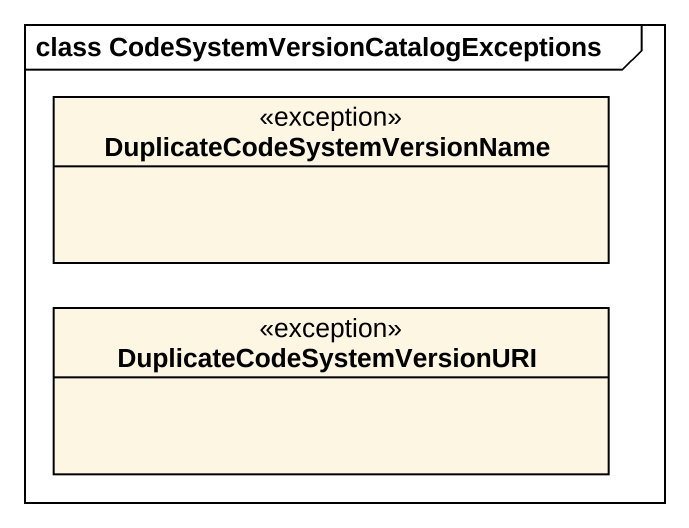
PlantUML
@startuml
mainframe class CodeSystemVersionCatalogExceptions
hide circle
hide empty members
class "DuplicateCodeSystemVersionName" as DuplicateCodeSystemVersionNa <<exception>>
class "DuplicateCodeSystemVersionURI" as DuplicateCodeSystemVersionUR <<exception>>
@enduml
